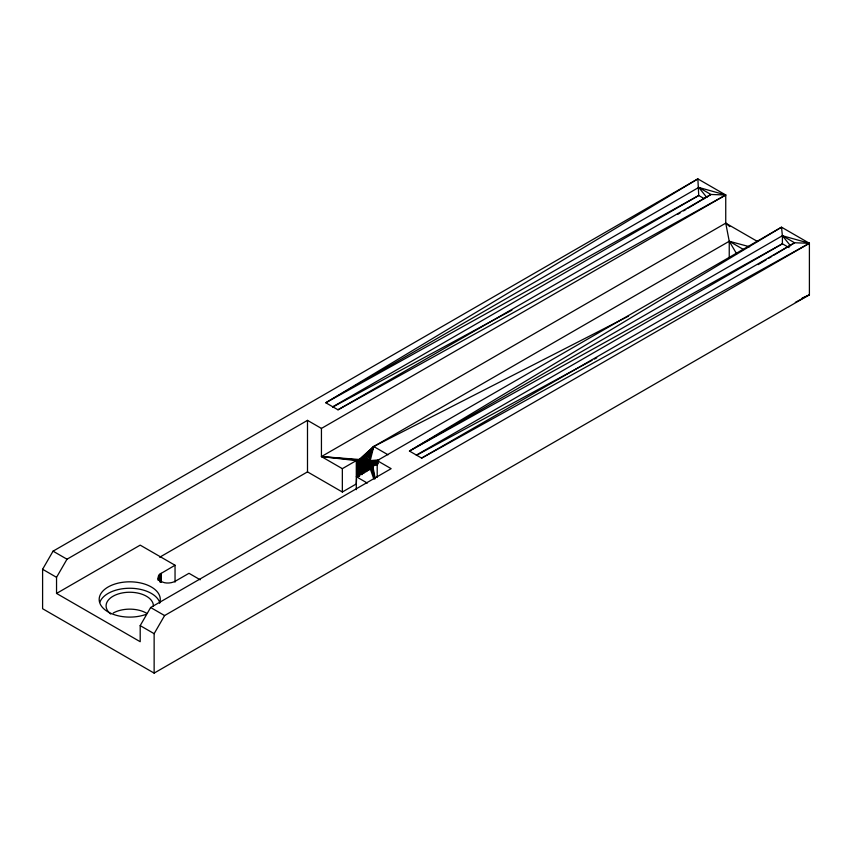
<?xml version="1.0" encoding="UTF-8"?>
<svg xmlns="http://www.w3.org/2000/svg" width="852" height="852" viewBox="0 0 852 852"><rect width="100%" height="100%" fill="white"/><g stroke="black" fill="none" stroke-linecap="round" stroke-linejoin="round"><path stroke-width="1.28" d="M158.504 579.69L158.557 575.856L160.006 574.056L175.043 565.249L175.043 582.108M159.015 580.031L159.143 574.919L159.143 580.106M372.643 468.44L372.782 463.168C369.278 458.035 361.397 458.035 356.296 460.612L342.344 468.664L321.438 456.587L321.438 428.418L725.744 194.991L725.744 223.16L729.237 241.265L729.237 258.124M159.729 581.703L160.006 574.056L160.006 581.841M371.994 467.524L372.196 462.231L378.426 461.22M160.698 582.182L161.103 573.3L161.103 582.374M370.95 469.345L371.334 461.369L377.809 460.602M356.573 478.909L356.296 483.957L342.344 492.009L307.497 471.88L159.675 557.229M356.711 476.385L357.606 459.973L321.438 456.587L725.744 223.16L757.62 241.553M369.725 469.441L370.237 460.612L373.719 446.523L729.237 241.265L749.632 246.771M358.021 476.694L359.097 459.473L373.719 446.523L628.51 316.156M368.256 470.123L368.916 459.973L373.719 446.523L388.022 454.787M359.544 476.247L360.715 459.143L373.719 446.523L367.425 459.473L366.616 470.975M361.269 474.639L362.398 458.962L373.719 446.523L365.817 459.143L364.869 472.008M363.069 473.233L364.123 458.962L373.719 446.523M377.202 477.258L377.202 460.612L781.518 227.186L809.4 243.278L809.4 294.803L154.137 673.112L42.6 608.722L42.6 569.274L53.058 551.169L697.863 178.888L725.744 194.991L337.988 409.801L325.794 402.762L697.863 178.888L698.736 195.491L332.695 406.819M377.202 460.612L391.143 468.664L150.644 607.508L140.197 625.624L140.197 641.716L56.541 593.429L56.541 577.326L66.999 559.21L307.497 420.366L321.438 428.418M154.137 673.112L154.137 633.675L164.596 615.559L809.4 243.278L782.392 235.738L409.439 451.049L421.644 458.099L809.4 243.278L794.586 242.777L782.392 235.738L781.518 227.186L409.439 451.049L782.392 243.789L789.037 247.623M367.297 483.063L356.296 476.715L371.334 467.897L373.08 465.128L378.15 463.594M677.862 214.289L680.141 212.925M683.56 210.881L685.849 209.507M688.128 208.144L710.941 194.48L725.744 194.991L698.736 187.44L325.794 402.762L698.736 195.491L704.284 198.686M758.088 264.642L766.076 259.86M768.355 258.486L771.774 256.441M774.053 255.078L794.586 242.777L421.644 458.099M337.988 409.801L710.941 194.48L698.736 187.44L706.872 197.504M56.541 593.429L140.197 545.131L175.043 565.249M416.351 455.117L782.392 243.789L782.392 235.738L790.518 245.802M332.812 407.011L511.924 310.149M416.468 455.309L592.065 360.343M594.408 359.075L596.751 357.819M795.342 302.375L809.4 294.803L802.126 298.083M377.638 464.436L372.782 466.108L375.242 478.707M378.15 462.838L373.08 464.138L373.048 466.768L372.782 463.168L377.926 462.093M379.225 459.867L370.237 460.612L370.237 468.398M743.54 249.53L729.237 241.265L736.66 253.832M200.231 579.797L188.984 573.3L175.043 581.352C169.857 584.003 160.783 584.025 158.259 577.826L158.291 580.382L158.557 575.856L158.557 579.743M53.058 551.169L66.999 559.21M150.644 607.508L164.596 615.559M42.6 569.274L56.541 577.326M140.197 625.624L154.137 633.675M725.744 223.16L729.781 226.611M370.237 468.664L373.719 478.717M371.334 467.897L374.443 478.952M372.196 467.045L374.848 478.547M372.782 463.168L372.782 467.056M372.196 462.231L372.196 468.717M371.334 461.369L371.334 467.854M368.916 459.973L368.916 470.347M367.425 459.473L367.425 471.145M365.817 459.143L365.817 472.104M364.123 458.962L364.123 473.233M362.398 458.962L362.398 474.532M360.715 459.143L360.715 474.702M359.097 476.332L359.097 459.473L321.438 456.587L356.296 460.612L356.296 489.676M357.606 459.973L357.606 476.832M342.344 468.664L342.344 492.009M307.497 420.366L307.497 471.88M113.273 612.993A23.664 13.664 0 0 1 146.736 613.302M146.374 614.26A30.565 17.647 0 0 1 100.664 604.909A30.565 17.647 0 0 1 128.151 581.841A30.565 17.647 0 0 1 159.622 603.131M110.739 614.036A23.664 13.664 0 0 1 122.496 592.896A23.664 13.664 0 0 1 153.392 606.123M99.844 602.226A30.565 17.647 0 0 1 130.143 588.253A30.565 17.647 0 0 1 159.793 602.694"/></g></svg>
